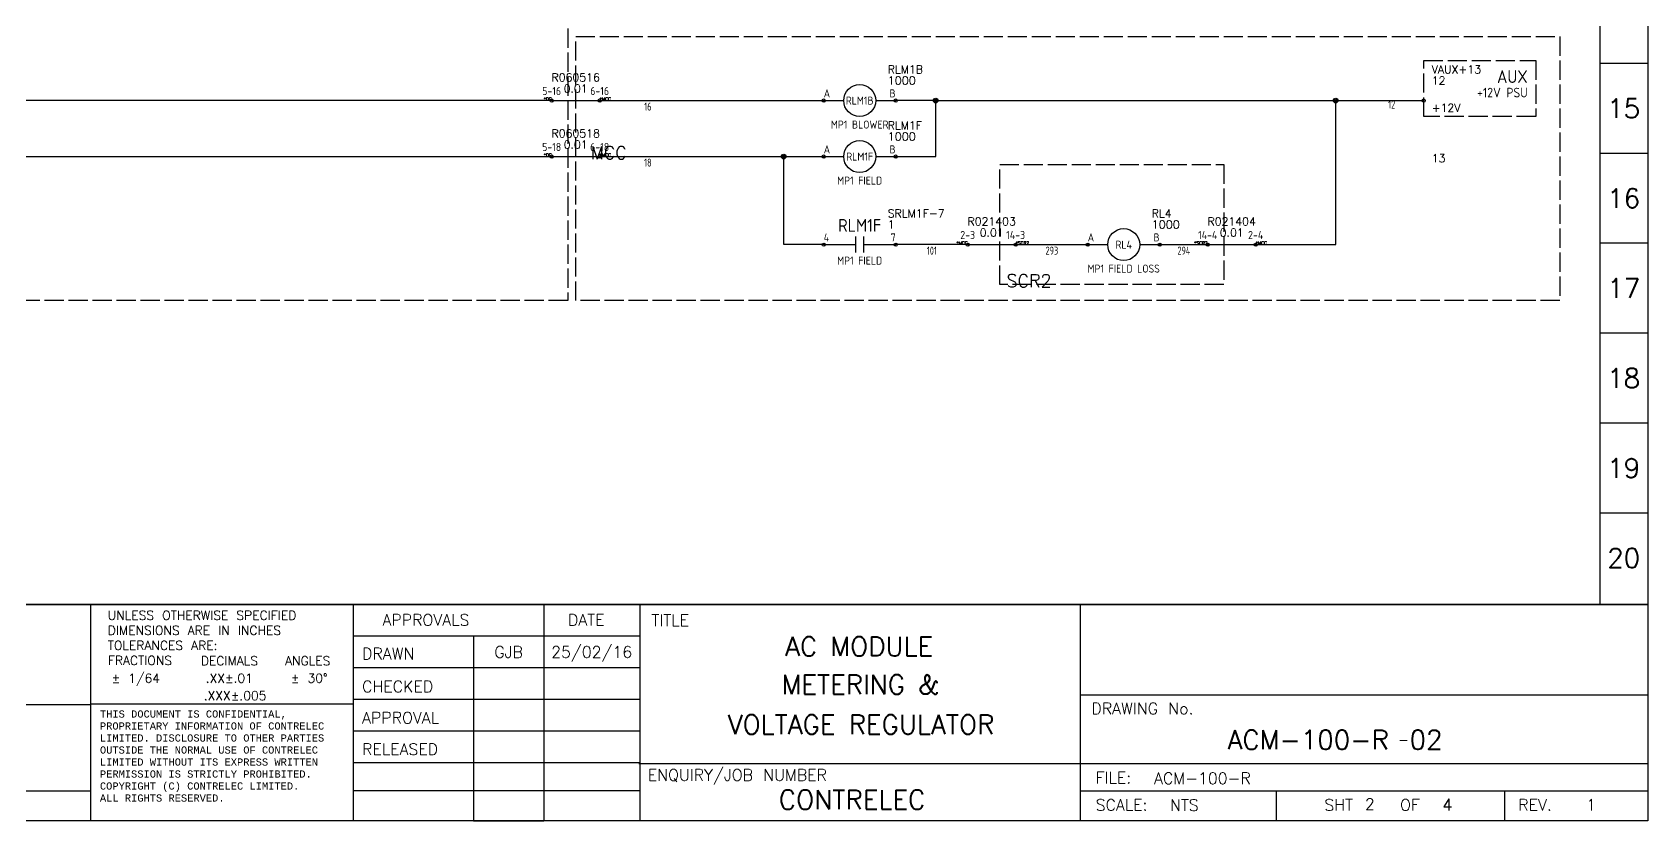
# Model space of a CAD drawing. Header units: millimetres. Extents: x 0 to 1973, y 0 to 646.
# Drawn here: x 515 to 1020, y 0 to 246 of the extents above; entities that cross this region are included whole.
import ezdxf
from ezdxf.enums import TextEntityAlignment as Align

# ---------------------------------------------------------------- set-up
doc = ezdxf.new("R2010")
doc.units = ezdxf.units.MM
doc.header["$LTSCALE"] = 0.5
doc.linetypes.add('ACAD_ISO02W100', pattern=[15, 12, -3])
for name, color, linetype in [('LOCBOX', 7, 'ACAD_ISO02W100'), ('NETLIST', 50, 'Continuous'), ('OUTLINE_0', 7, 'Continuous'), ('OUTLINE_GRID', 7, 'Continuous'), ('SYMS', 7, 'Continuous'), ('WIREFIXED', 7, 'Continuous'), ('WIRES', 7, 'Continuous')]:
    doc.layers.add(name, color=color, linetype=linetype)
doc.styles.add('MONOTXT', font='monotxt', dxfattribs={"height": 0.125})
doc.styles.get("Standard").update_dxf_attribs({"font": 'txt.shx', "bigfont": 'gbcbig.shx'})
doc.styles.add('WD', font='romans.shx', dxfattribs={"bigfont": 'gbcbig.shx'})
doc.styles.add('WD_IEC', font='isocp2.shx', dxfattribs={"width": 0.9, "height": 4})

# ---------------------------------------------------------------- blocks, each defined once
blk = doc.blocks.new('CONTRELEC 2016 BLOCK')
for p, q in [((444.47, 68.75), (444.47, 12.5)), ((512.88, 68.75), (512.88, 12.5)), ((562.5, 68.75), (562.5, 12.5)), ((587.5, 68.75), (587.5, 12.5)), ((702.25, 68.75), (702.25, 12.5)), ((587.5, 60.54), (512.88, 60.54)), ((544.24, 60.54), (544.24, 12.5)), ((587.5, 52.27), (512.88, 52.27)), ((362.88, 42.79), (444.47, 42.79)), ((444.47, 42.9), (513.01, 42.9)), ((587.5, 44.04), (512.88, 44.04)), ((702.25, 45.31), (850, 45.31)), ((587.5, 35.79), (512.88, 35.79)), ((587.5, 27.54), (512.88, 27.54)), ((587.24, 27.38), (850, 27.38)), ((362.88, 20.29), (444.47, 20.29)), ((587.5, 20.29), (512.88, 20.29)), ((702.25, 20.31), (850, 20.31)), ((753.23, 20.31), (753.23, 12.5)), ((812.7, 20.31), (812.7, 12.5))]:
    blk.add_line(p, q)
blk.add_lwpolyline([(0, 68.75), (850, 68.75), (850, 12.5), (0, 12.5)], close=True)
at = {"layer": 'OUTLINE_0', "linetype": 'Continuous'}
blk.add_line((544.24, 12.5), (562.5, 12.5), dxfattribs=at)
at = {"insert": (784.15, 34.85), "char_height": 2.5, "width": 3.4096, "attachment_point": 1}
blk.add_mtext('\\pi0.87148;-', dxfattribs=at)
at = {"layer": 'OUTLINE_0'}
for s, height, p in [('UNLESS OTHERWISE SPECIFIED', 2.35, (448.97, 64.79)), ('DIMENSIONS ARE IN INCHES', 2.35, (448.97, 60.88)), ('APPROVALS', 3, (520.53, 63.28)), ('DATE', 3, (568.82, 63.28)), ('TITLE', 3, (590.57, 63.19)), ('TOLERANCES ARE:', 2.35, (448.97, 56.96)), ('FRACTIONS', 2.35, (449.01, 53.04)), ('DECIMALS', 2.35, (473.22, 52.96)), ('ANGLES', 2.35, (495.17, 52.96)), ('DRAWN', 3, (515.21, 54.5)), ('%%P 1/64', 2.35, (450.01, 48.43)), ('.XX%%P.01', 2.35, (474.49, 48.43)), ('%%P 30%%D', 2.35, (496.69, 48.43)), ('CHECKED', 3, (515.21, 45.93)), ('.XXX%%P.005', 2.35, (473.98, 43.89)), ('DRAWING No.', 3, (705.14, 40.21)), ('APPROVAL', 3, (515.21, 37.77)), ('RELEASED', 3, (515.21, 29.61)), ('ENQUIRY/JOB NUMBER', 3, (589.63, 22.91)), ('FILE:', 3, (706.25, 22.18)), ('SCALE:', 3, (706.25, 15.11)), ('SHT    OF', 3, (765.79, 15.11))]:
    blk.add_text(s, height=height, dxfattribs=at).set_placement(p)
at = {"layer": 'OUTLINE_0', "style": 'WD'}
blk.add_text('REV.', height=3, dxfattribs=at).set_placement((816.29, 15.11))
at = {"layer": 'OUTLINE_0', "insert": (446.94, 41.22), "char_height": 1.875, "width": 63.19, "attachment_point": 1, "style": 'MONOTXT'}
blk.add_mtext('THIS DOCUMENT IS CONFIDENTIAL, PROPRIETARY INFORMATION OF CONTRELEC LIMITED. DISCLOSURE TO OTHER PARTIES OUTSIDE THE NORMAL USE OF CONTRELEC LIMITED WITHOUT ITS EXPRESS WRITTEN PERMISSION IS STRICTLY PROHIBITED. COPYRIGHT (C) CONTRELEC LIMITED.^JALL RIGHTS RESERVED.', dxfattribs=at)
at = {"layer": 'OUTLINE_0', "style": 'WD'}
for tag, height, p in [('DWGDESC1', 5, (644.66, 57.89)), ('EDBY', 3, (553.37, 56.41)), ('EDDATE', 3, (575, 56.41)), ('CKBY', 3, (553.37, 48.16)), ('CKDATE', 3, (575, 48.16)), ('DWGDESC2', 5, (645.03, 47.96)), ('DWGDESC3', 5, (645.15, 37.57)), ('PROJDESC', 5, (642.81, 17.97)), ('REVISION', 3, (835.28, 16.64))]:
    blk.add_attdef(tag, text='', height=height, dxfattribs=at).set_placement(p, align=Align.MIDDLE_CENTER)
blk.add_attdef('DWGNO', text='', height=5, dxfattribs=at).set_placement((782.6, 33.58), align=Align.MIDDLE_RIGHT)
blk.add_attdef('SHEETNO', text='', height=5, dxfattribs=at).set_placement((788, 33.58), align=Align.MIDDLE_LEFT)
for tag, p, height in [('FILENAME', (721.45, 22.05), 3), ('SCALE', (725.62, 15.05), 3), ('SH', (776.35, 15.29), 3), ('NSH', (796.5, 15.11), 3.12)]:
    blk.add_attdef(tag, p, '', height=height, dxfattribs=at)
at = {"layer": 'OUTLINE_0', "style": 'WD', "flags": 1}
blk.add_attdef('WD_TB', (567.05, 15.25), '', height=3, dxfattribs=at)
blk = doc.blocks.new('2010 Grid')
at = {"layer": 'OUTLINE_GRID'}
for p, q in [((850, 481.25), (850, 0)), ((837.5, 468.74), (837.5, 0)), ((850, 140.93), (837.5, 140.93)), ((850, 117.51), (837.5, 117.51)), ((850, 94.1), (837.5, 94.1)), ((850, 70.68), (837.5, 70.68)), ((850, 47.27), (837.5, 47.27)), ((850, 23.85), (837.5, 23.85)), ((850, 0), (0, 0))]:
    blk.add_line(p, q, dxfattribs=at)
at = {"layer": 'OUTLINE_GRID', "char_height": 5, "width": 17.7556, "attachment_point": 5}
for s, insert in [('15', (843.75, 129.22)), ('16', (843.75, 105.81)), ('17', (843.75, 82.39)), ('18', (843.75, 58.98)), ('19', (843.75, 35.56)), ('20', (843.75, 12.15))]:
    blk.add_mtext(s, dxfattribs=dict(at, insert=insert))
blk = doc.blocks.new('INTERCONNECT-H1')
blk.add_line((-2.5, 0), (12.5, 0))
for centre in [(-2.5, 0), (12.5, 0)]:
    blk.add_circle(centre, 0.5)
at = {"style": 'WD_IEC', "flags": 1}
for tag, height, p in [('LOC', 4, (5, 10)), ('TAG1', 4, (-2.43, 3.16)), ('DESC1', 2.5, (5, -2.5))]:
    blk.add_attdef(tag, text='', height=height, dxfattribs=at).set_placement(p, align=Align.MIDDLE_CENTER)
at = {"style": 'WD_IEC', "flags": 8}
for tag, p in [('TERM01', (-2.5, 1)), ('TERM02', (12.5, 1))]:
    blk.add_attdef(tag, text='', height=2.5, dxfattribs=at).set_placement(p, align=Align.BOTTOM_CENTER)
at = {"style": 'WD_IEC', "flags": 1}
blk.add_attdef('X4TERM01', (-2.5, 0), '', height=0.5, dxfattribs=at)
blk.add_attdef('X1TERM02', text='', height=0.5, dxfattribs=at).set_placement((12.5, 0), align=Align.RIGHT)
at = {"layer": 'NETLIST'}
for tag, p in [('NETTAG', (5, 6)), ('NETVALUE', (5, 2.5))]:
    blk.add_attdef(tag, text='', height=2.5, dxfattribs=at).set_placement(p, align=Align.CENTER)
blk.add_attdef('X4TERMDESC01', text='', height=1, dxfattribs=at).set_placement((-2.5, 0), align=Align.RIGHT)
blk.add_attdef('X1TERMDESC02', (12.5, 0), '', height=1, dxfattribs=at)
blk = doc.blocks.new('WD_WNH2')
at = {"linetype": 'Continuous', "style": 'WD_IEC', "width": 0.8}
blk.add_attdef('WIRENO', text='', height=2.5, dxfattribs=at).set_placement((0, 0), align=Align.TOP_CENTER)
at = {"style": 'WD_IEC', "flags": 1}
for tag, p in [('W02USER', (0, -1.21)), ('W03USER', (0, -1.33)), ('W04USER', (0, -1.46)), ('W05USER', (0, -1.58)), ('W06USER', (0, -1.71)), ('W07USER', (0, -1.83)), ('W08USER', (0, -1.96)), ('W09USER', (0, -2.08)), ('W01USER', (0, -1.08)), ('W10USER', (0, -2.21))]:
    blk.add_attdef(tag, text='', height=0.08, dxfattribs=at).set_placement(p, align=Align.CENTER)
blk = doc.blocks.new('CONTACTOR-H')
for p, q in [((0, 0), (6.25, 0)), ((16.25, 0), (22.5, 0))]:
    blk.add_line(p, q)
for centre, radius in [((0, 0), 0.5), ((11.25, 0), 5), ((22.5, 0), 0.5)]:
    blk.add_circle(centre, radius)
at = {"style": 'WD_IEC', "flags": 1}
blk.add_attdef('LOC', text='', height=4, dxfattribs=at).set_placement((11.25, 8.5), align=Align.MIDDLE_CENTER)
at = {"style": 'WD_IEC'}
for tag, p, height, flags in [('X4TERM01', (0, 0), 0.64, 1), ('TERM01', (0, 1), 2.5, 8), ('X1TERM02', (22.5, 0), 0.64, 1)]:
    blk.add_attdef(tag, p, '', height=height, dxfattribs=dict(at, flags=flags))
for tag, height, p in [('TAG1', 4, (11.25, 0)), ('DESC1', 2.5, (11.25, -7.5))]:
    blk.add_attdef(tag, text='', height=height, dxfattribs=at).set_placement(p, align=Align.MIDDLE_CENTER)
at = {"style": 'WD_IEC', "flags": 8}
blk.add_attdef('TERM02', text='', height=2.5, dxfattribs=at).set_placement((22.5, 1), align=Align.RIGHT)
at = {"layer": 'NETLIST'}
for tag, p, height in [('NETTAG', (20, 8.5), 2.5), ('NETVALUE', (20, 5), 2.56)]:
    blk.add_attdef(tag, p, '', height=height, dxfattribs=at)
blk = doc.blocks.new('DCM-2')
at = {"linetype": 'ACAD_ISO02W100'}
blk.add_lwpolyline([(0, 12.5), (35, 12.5), (35, -5), (0, -5)], close=True, dxfattribs=at)
blk.add_circle((0, 0), 0.5)
at = {"style": 'WD_IEC'}
for tag, height, flags, p in [('LOC', 4, 1, (32.5, 14.5)), ('DESC1', 3, 8, (32.5, 2.5))]:
    blk.add_attdef(tag, text='', height=height, dxfattribs=dict(at, flags=flags)).set_placement(p, align=Align.MIDDLE_RIGHT)
blk.add_attdef('TAG1', text='', height=4, dxfattribs=at).set_placement((32.5, 7.5), align=Align.MIDDLE_RIGHT)
at = {"style": 'WD_IEC', "flags": 1}
blk.add_attdef('X4TERM01', (0, 0), '', height=0.5, dxfattribs=at)
blk.add_attdef('TERMDESC01', text='', height=2.5).set_placement((2.5, -1), align=Align.TOP_LEFT)
blk.add_attdef('TERM01', text='', height=2.5).set_placement((2.5, -20), align=Align.BOTTOM_LEFT)
at = {"layer": 'NETLIST'}
for tag, p in [('NETTAG', (2.5, 8.5)), ('NETVALUE', (2.5, 5))]:
    blk.add_attdef(tag, p, '', height=2.5, dxfattribs=at)
blk = doc.blocks.new('WDDOT')
for radius in [0.72, 0.449, 0.223]:
    blk.add_circle((0, 0), radius)
blk = doc.blocks.new('CONTACT-NO')
for p, q in [((2.5, 0), (12.5, 0)), ((12.5, -2.5), (12.5, 2.5)), ((15, -2.5), (15, 2.5)), ((15, 0), (25, 0))]:
    blk.add_line(p, q)
for centre in [(2.5, 0), (25, 0)]:
    blk.add_circle(centre, 0.5)
at = {"style": 'WD_IEC', "flags": 1}
blk.add_attdef('LOC', text='', height=4, dxfattribs=at).set_placement((13.75, 11), align=Align.MIDDLE_CENTER)
at = {"style": 'WD_IEC'}
for tag, height, p in [('TAG1', 4, (13.75, 6)), ('DESC1', 2.5, (13.75, -5))]:
    blk.add_attdef(tag, text='', height=height, dxfattribs=at).set_placement(p, align=Align.MIDDLE_CENTER)
for tag, p, height, flags in [('X4TERM01', (2.5, 0), 0.64, 1), ('TERM01', (2.5, 1), 2.5, 8), ('X1TERM02', (25, 0), 0.64, 1)]:
    blk.add_attdef(tag, p, '', height=height, dxfattribs=dict(at, flags=flags))
at = {"style": 'WD_IEC', "flags": 8}
blk.add_attdef('TERM02', text='', height=2.5, dxfattribs=at).set_placement((25, 1), align=Align.RIGHT)
at = {"layer": 'NETLIST'}
for tag, p, height in [('NETTAG', (22.5, 8.5), 2.5), ('NETVALUE', (22.5, 5), 2.56)]:
    blk.add_attdef(tag, p, '', height=height, dxfattribs=at)

msp = doc.modelspace()

# ---------------------------------------------------------------- linework, layer by layer
at = {"layer": 'LOCBOX'}
for points in [[(147.5, 615), (682.5, 615), (682.5, 162.5), (220, 162.5), (220, 82.5), (147.5, 82.5)], [(685, 245), (992.5, 245), (992.5, 162.5), (685, 162.5)], [(817.5, 205), (887.5, 205), (887.5, 167.5), (817.5, 167.5)]]:
    msp.add_lwpolyline(points, close=True, dxfattribs=at)
at = {"layer": 'WIRES'}
for p, q in [((677.5, 225), (187.5, 225)), ((692.5, 225), (762.5, 225)), ((797.5, 225), (785, 225)), ((797.5, 207.5), (797.5, 225)), ((797.5, 225), (950, 225)), ((922.5, 180), (922.5, 225)), ((227.5, 207.5), (677.5, 207.5)), ((692.5, 207.5), (762.5, 207.5)), ((750, 180), (750, 207.5)), ((785, 207.5), (797.5, 207.5)), ((762.5, 180), (750, 180)), ((807.5, 180), (785, 180)), ((822.5, 180), (845, 180)), ((867.5, 180), (882.5, 180)), ((897.5, 180), (922.5, 180))]:
    msp.add_line(p, q, dxfattribs=at)

# ---------------------------------------------------------------- block references
at = {"xscale": 1.2, "yscale": 1.2, "zscale": 1.2}
msp.add_blockref('2010 Grid', (0, 67.5), dxfattribs=at)
ref = msp.add_blockref('DCM-2', (950, 225))
ref.add_attrib('TERMDESC01', '+12V', dxfattribs={"height": 2.5}).set_placement((952.5, 224), align=Align.TOP_LEFT)
ref.add_attrib('DESC1', '+12V PSU', dxfattribs={"height": 3, "style": 'WD_IEC'}).set_placement((982.5, 227.5), align=Align.MIDDLE_RIGHT)
ref.add_attrib('TAG1', 'AUX', dxfattribs={"height": 4, "style": 'WD_IEC'}).set_placement((982.5, 232.5), align=Align.MIDDLE_RIGHT)
ref.add_attrib('TERM01', '13', dxfattribs={"height": 2.5}).set_placement((952.5, 205), align=Align.BOTTOM_LEFT)
ref.add_attrib('NETTAG', 'VAUX+13', (952.5, 233.5), dxfattribs={"layer": 'NETLIST', "height": 2.5})
ref.add_attrib('NETVALUE', '12', (952.5, 230), dxfattribs={"layer": 'NETLIST', "height": 2.5})
ref = msp.add_blockref('INTERCONNECT-H1', (680, 225))
ref.add_attrib('TERM02', '6-16', dxfattribs={"height": 2.5, "style": 'WD_IEC'}).set_placement((692.5, 226), align=Align.BOTTOM_CENTER)
ref.add_attrib('TERM01', '5-16', dxfattribs={"height": 2.5, "style": 'WD_IEC'}).set_placement((677.5, 226), align=Align.BOTTOM_CENTER)
ref.add_attrib('NETVALUE', '0.01', dxfattribs={"layer": 'NETLIST', "height": 2.5}).set_placement((685, 227.5), align=Align.CENTER)
ref.add_attrib('NETTAG', 'R060516', dxfattribs={"layer": 'NETLIST', "height": 2.5}).set_placement((685, 231), align=Align.CENTER)
ref.add_attrib('X4TERMDESC01', '*DC', dxfattribs={"layer": 'NETLIST', "height": 1}).set_placement((677.5, 225), align=Align.RIGHT)
ref.add_attrib('X1TERMDESC02', '*MCC', (692.5, 225), dxfattribs={"layer": 'NETLIST', "height": 1})
ref = msp.add_blockref('CONTACTOR-H', (762.5, 225))
ref.add_attrib('TERM02', 'B', dxfattribs={"height": 2.5, "style": 'WD_IEC'}).set_placement((785, 226), align=Align.RIGHT)
ref.add_attrib('TERM01', 'A', (762.5, 226), dxfattribs={"height": 2.5, "style": 'WD_IEC'})
ref.add_attrib('DESC1', 'MP1 BLOWER', dxfattribs={"height": 2.5, "style": 'WD_IEC'}).set_placement((773.75, 217.5), align=Align.MIDDLE_CENTER)
ref.add_attrib('TAG1', 'RLM1B', dxfattribs={"height": 2.5, "style": 'WD_IEC'}).set_placement((773.75, 225), align=Align.MIDDLE_CENTER)
ref.add_attrib('NETVALUE', '1000', (782.5, 230), dxfattribs={"layer": 'NETLIST', "height": 2.56})
ref.add_attrib('NETTAG', 'RLM1B', (782.5, 233.5), dxfattribs={"layer": 'NETLIST', "height": 2.5})
ref = msp.add_blockref('CONTACTOR-H', (762.5, 207.5))
ref.add_attrib('TERM02', 'B', dxfattribs={"height": 2.5, "style": 'WD_IEC'}).set_placement((785, 208.5), align=Align.RIGHT)
ref.add_attrib('TERM01', 'A', (762.5, 208.5), dxfattribs={"height": 2.5, "style": 'WD_IEC'})
ref.add_attrib('DESC1', 'MP1 FIELD', dxfattribs={"height": 2.5, "style": 'WD_IEC'}).set_placement((773.75, 200), align=Align.MIDDLE_CENTER)
ref.add_attrib('TAG1', 'RLM1F', dxfattribs={"height": 2.5, "style": 'WD_IEC'}).set_placement((773.75, 207.5), align=Align.MIDDLE_CENTER)
ref.add_attrib('NETVALUE', '1000', (782.5, 212.5), dxfattribs={"layer": 'NETLIST', "height": 2.56})
ref.add_attrib('NETTAG', 'RLM1F', (782.5, 216), dxfattribs={"layer": 'NETLIST', "height": 2.5})
ref = msp.add_blockref('INTERCONNECT-H1', (680, 207.5))
ref.add_attrib('TERM02', '6-18', dxfattribs={"height": 2.5, "style": 'WD_IEC'}).set_placement((692.5, 208.5), align=Align.BOTTOM_CENTER)
ref.add_attrib('TERM01', '5-18', dxfattribs={"height": 2.5, "style": 'WD_IEC'}).set_placement((677.5, 208.5), align=Align.BOTTOM_CENTER)
ref.add_attrib('NETVALUE', '0.01', dxfattribs={"layer": 'NETLIST', "height": 2.5}).set_placement((685, 210), align=Align.CENTER)
ref.add_attrib('NETTAG', 'R060518', dxfattribs={"layer": 'NETLIST', "height": 2.5}).set_placement((685, 213.5), align=Align.CENTER)
ref.add_attrib('X4TERMDESC01', '*DC', dxfattribs={"layer": 'NETLIST', "height": 1}).set_placement((677.5, 207.5), align=Align.RIGHT)
ref.add_attrib('X1TERMDESC02', '*MCC', (692.5, 207.5), dxfattribs={"layer": 'NETLIST', "height": 1})
ref = msp.add_blockref('CONTACT-NO', (760, 180))
ref.add_attrib('NETTAG', 'SRLM1F-7', (782.5, 188.5), dxfattribs={"layer": 'NETLIST', "height": 2.5})
ref.add_attrib('NETVALUE', '1', (782.5, 185), dxfattribs={"layer": 'NETLIST', "height": 2.56})
ref.add_attrib('TAG1', 'RLM1F', dxfattribs={"height": 4, "style": 'WD_IEC'}).set_placement((773.75, 186), align=Align.MIDDLE_CENTER)
ref.add_attrib('DESC1', 'MP1 FIELD', dxfattribs={"height": 2.5, "style": 'WD_IEC'}).set_placement((773.75, 175), align=Align.MIDDLE_CENTER)
ref.add_attrib('TERM01', '4', (762.5, 181), dxfattribs={"height": 2.5, "style": 'WD_IEC'})
ref.add_attrib('TERM02', '7', dxfattribs={"height": 2.5, "style": 'WD_IEC'}).set_placement((785, 181), align=Align.RIGHT)
ref = msp.add_blockref('INTERCONNECT-H1', (810, 180))
ref.add_attrib('TERM02', '14-3', dxfattribs={"height": 2.5, "style": 'WD_IEC'}).set_placement((822.5, 181), align=Align.BOTTOM_CENTER)
ref.add_attrib('TERM01', '2-3', dxfattribs={"height": 2.5, "style": 'WD_IEC'}).set_placement((807.5, 181), align=Align.BOTTOM_CENTER)
ref.add_attrib('NETVALUE', '0.01', dxfattribs={"layer": 'NETLIST', "height": 2.5}).set_placement((815, 182.5), align=Align.CENTER)
ref.add_attrib('NETTAG', 'R021403', dxfattribs={"layer": 'NETLIST', "height": 2.5}).set_placement((815, 186), align=Align.CENTER)
ref.add_attrib('X4TERMDESC01', '*MCC', dxfattribs={"layer": 'NETLIST', "height": 1}).set_placement((807.5, 180), align=Align.RIGHT)
ref.add_attrib('X1TERMDESC02', '*SCR2', (822.5, 180), dxfattribs={"layer": 'NETLIST', "height": 1})
ref = msp.add_blockref('CONTACTOR-H', (845, 180))
ref.add_attrib('TERM02', 'B', dxfattribs={"height": 2.5, "style": 'WD_IEC'}).set_placement((867.5, 181), align=Align.RIGHT)
ref.add_attrib('TERM01', 'A', (845, 181), dxfattribs={"height": 2.5, "style": 'WD_IEC'})
ref.add_attrib('DESC1', 'MP1 FIELD LOSS', dxfattribs={"height": 2.5, "style": 'WD_IEC'}).set_placement((856.25, 172.5), align=Align.MIDDLE_CENTER)
ref.add_attrib('TAG1', 'RL4', dxfattribs={"height": 2.5, "style": 'WD_IEC'}).set_placement((856.25, 180), align=Align.MIDDLE_CENTER)
ref.add_attrib('NETVALUE', '1000', (865, 185), dxfattribs={"layer": 'NETLIST', "height": 2.56})
ref.add_attrib('NETTAG', 'RL4', (865, 188.5), dxfattribs={"layer": 'NETLIST', "height": 2.5})
ref = msp.add_blockref('INTERCONNECT-H1', (885, 180))
ref.add_attrib('TERM02', '2-4', dxfattribs={"height": 2.5, "style": 'WD_IEC'}).set_placement((897.5, 181), align=Align.BOTTOM_CENTER)
ref.add_attrib('TERM01', '14-4', dxfattribs={"height": 2.5, "style": 'WD_IEC'}).set_placement((882.5, 181), align=Align.BOTTOM_CENTER)
ref.add_attrib('NETVALUE', '0.01', dxfattribs={"layer": 'NETLIST', "height": 2.5}).set_placement((890, 182.5), align=Align.CENTER)
ref.add_attrib('NETTAG', 'R021404', dxfattribs={"layer": 'NETLIST', "height": 2.5}).set_placement((890, 186), align=Align.CENTER)
ref.add_attrib('X4TERMDESC01', '*SCR2', dxfattribs={"layer": 'NETLIST', "height": 1}).set_placement((882.5, 180), align=Align.RIGHT)
ref.add_attrib('X1TERMDESC02', '*MCC', (897.5, 180), dxfattribs={"layer": 'NETLIST', "height": 1})
msp.add_blockref('CONTRELEC 2016 BLOCK', (0, -15), dxfattribs=at).add_auto_attribs({'DWGNO': 'ACM-100-R', 'FILENAME': 'ACM-100-R', 'DWGDESC1': 'AC MODULE', 'DWGDESC2': 'METERING &', 'DWGDESC3': 'VOLTAGE REGULATOR', 'SH': '2', 'NSH': '4', 'SCALE': 'NTS', 'EDBY': 'GJB', 'EDDATE': '25/02/16', 'PROJDESC': 'CONTRELEC', 'SHEETNO': '02', 'REVISION': '1'})
at = {"layer": 'SYMS'}
for p in [(797.5, 225), (922.5, 225), (750, 207.5)]:
    msp.add_blockref('WDDOT', p, dxfattribs=at)
at = {"layer": 'WIREFIXED'}
ref = msp.add_blockref('WD_WNH2', (707.5, 225), dxfattribs=at)
ref.add_attrib('WIRENOF', '16', dxfattribs={"linetype": 'Continuous', "height": 2.5, "style": 'WD_IEC', "width": 0.8}).set_placement((707.56, 224.37), align=Align.TOP_CENTER)
ref = msp.add_blockref('WD_WNH2', (940, 225), dxfattribs=at)
ref.add_attrib('WIRENOF', '12', dxfattribs={"linetype": 'Continuous', "height": 2.5, "style": 'WD_IEC', "width": 0.8}).set_placement((940, 225), align=Align.TOP_CENTER)
ref = msp.add_blockref('WD_WNH2', (707.5, 207.5), dxfattribs=at)
ref.add_attrib('WIRENOF', '18', dxfattribs={"linetype": 'Continuous', "height": 2.5, "style": 'WD_IEC', "width": 0.8}).set_placement((707.56, 206.87), align=Align.TOP_CENTER)
ref = msp.add_blockref('WD_WNH2', (796.25, 180), dxfattribs=at)
ref.add_attrib('WIRENOF', '101', dxfattribs={"linetype": 'Continuous', "height": 2.5, "style": 'WD_IEC', "width": 0.8}).set_placement((796.31, 179.37), align=Align.TOP_CENTER)
ref = msp.add_blockref('WD_WNH2', (833.75, 180), dxfattribs=at)
ref.add_attrib('WIRENOF', '293', dxfattribs={"linetype": 'Continuous', "height": 2.5, "style": 'WD_IEC', "width": 0.8}).set_placement((833.81, 179.37), align=Align.TOP_CENTER)
ref = msp.add_blockref('WD_WNH2', (875, 180), dxfattribs=at)
ref.add_attrib('WIRENOF', '294', dxfattribs={"linetype": 'Continuous', "height": 2.5, "style": 'WD_IEC', "width": 0.8}).set_placement((875.06, 179.37), align=Align.TOP_CENTER)

# ---------------------------------------------------------------- texts
at = {"layer": 'LOCBOX'}
for s, p in [('MCC', (695.33, 205.5)), ('SCR2', (826.67, 165.5))]:
    msp.add_text(s, height=4, dxfattribs=at).set_placement(p, align=Align.BOTTOM_CENTER)

doc.saveas('drawing.dxf')
